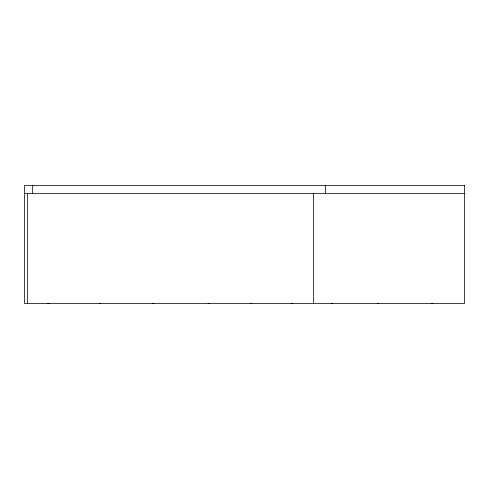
<?xml version="1.0" encoding="UTF-8"?>
<svg xmlns="http://www.w3.org/2000/svg" width="489" height="489" viewBox="0 0 489 489"><rect width="100%" height="100%" fill="white"/><g stroke="black" fill="none" stroke-linecap="round" stroke-linejoin="round"><path stroke-width="0.73" d="M49.267 303.424L47.818 303.424M100.813 303.424L99.371 303.424M153.815 303.424L152.372 303.424M209.549 303.424L208.106 303.424M251.749 303.424L250.307 303.424M292.893 303.424L291.45 303.424M332.862 303.424L331.42 303.424M378.639 303.424L377.196 303.424M432.942 303.424L431.5 303.424M24.45 193.418L464.55 193.418M325.417 185.557L325.417 193.418M313.388 193.418L313.388 303.443M32.69 185.557L32.69 193.418M27.347 193.418L27.347 303.443M464.55 185.557L24.45 185.557L24.45 303.443L464.55 303.443L464.55 185.557"/></g></svg>
